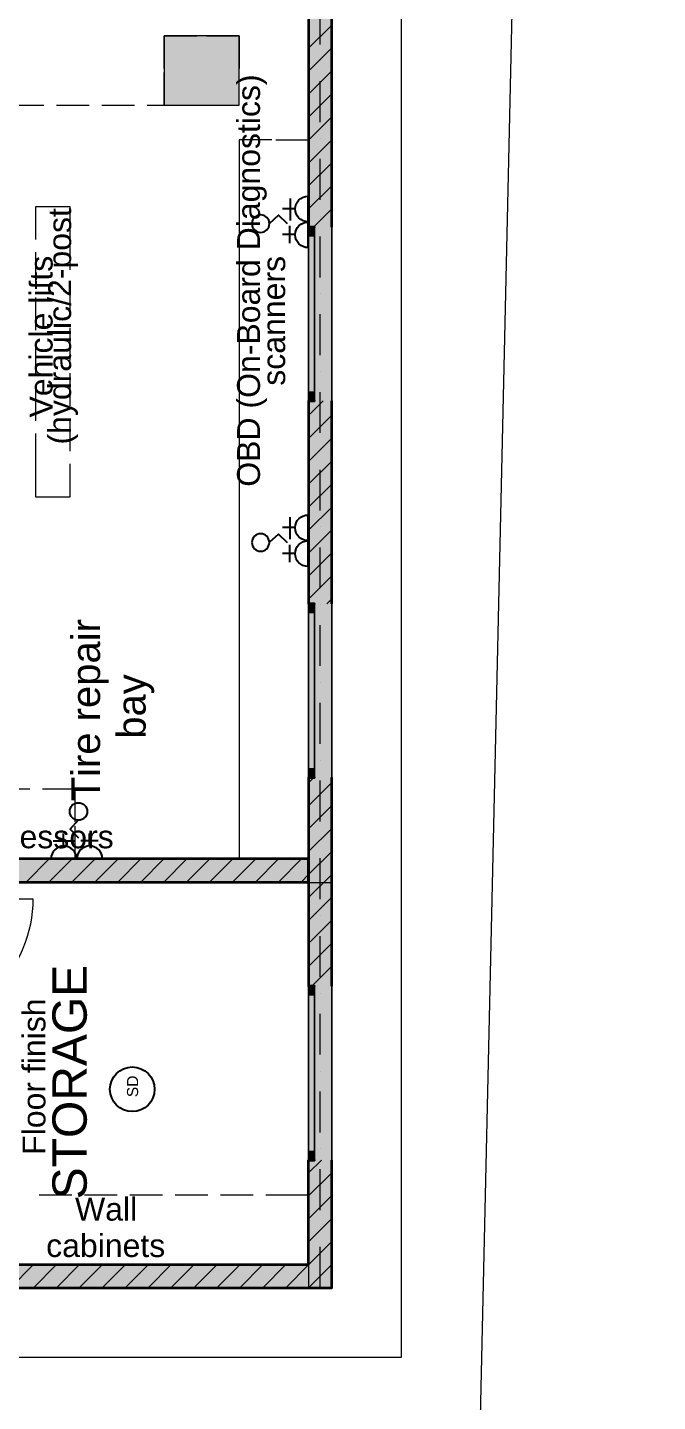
# Model space of a CAD drawing. Header units: millimetres. Extents: x -434067 to 834715, y -524312 to 693139.
# Drawn here: x 238457 to 243894, y 238691 to 250542 of the extents above; entities that cross this region are included whole.
import ezdxf

# ---------------------------------------------------------------- set-up
doc = ezdxf.new("R2010")
doc.units = ezdxf.units.MM
doc.layers.get('0').update_dxf_attribs({"color": 120})
doc.layers.add('Labels', color=7, linetype='Continuous')
doc.layers.add('PDF_2D Drafting - General', color=7, linetype='Continuous')
doc.layers.add('PDF_Geometry', color=7, linetype='Continuous', true_color=0xff6600)
doc.layers.add('PDF_Structural - Bearing', color=7, linetype='Continuous', true_color=0xffffff)
doc.styles.add('PDF Arial-BoldMT', font='arial.ttf')
doc.styles.add('PDF ArialMT', font='arial.ttf')
doc.styles.get("Standard").update_dxf_attribs({"font": 'arial.ttf'})

# ---------------------------------------------------------------- blocks, each defined once
blk = doc.blocks.new('FF')
at = {"layer": 'PDF_Geometry', "color": 1, "lineweight": 25}
for points in [[(51, 478), (-155, 690), (46, 907)], [(-547, 420), (-33, 420)], [(-303, 293), (-303, 594)], [(94, 430), (501, 430)], [(300, 293), (300, 594)], [(596, -4), (-600, -4)]]:
    blk.add_lwpolyline(points, dxfattribs=at)
blk.add_circle((43, 1105), 204, dxfattribs=at)
for centre in [(-299, 0), (304, 0)]:
    blk.add_arc(centre, 299, 0, 180, dxfattribs=at)
blk = doc.blocks.new('SD')
blk.add_circle((-7.6, 4.5), 100)
at = {"insert": (-43, 28.4), "char_height": 50, "attachment_point": 1}
blk.add_mtext_dynamic_manual_height_columns('SD', width=168.258, gutter_width=12.5, heights=[2.5], dxfattribs=at)

msp = doc.modelspace()

# ---------------------------------------------------------------- hatches: boundary and pattern name
at = {"layer": 'PDF_Structural - Bearing', "transparency": 33554559}
for color, points in [(7, [(240883, 248821), (240883, 250821), (240933, 250821), (241083, 250821), (241083, 248821), (240933, 248821)]), (256, [(240883, 247322), (240883, 248821), (240933, 248821), (241083, 248821), (241083, 247322), (240933, 247322)]), (256, [(240883, 247322), (240883, 248821), (240933, 248821), (241083, 248821), (241083, 247322), (240933, 247322)]), (7, [(240883, 245572), (240883, 247322), (240933, 247322), (241083, 247322), (241083, 245572), (240933, 245572)]), (256, [(240883, 244072), (240883, 245572), (240933, 245572), (241083, 245572), (241083, 244072), (240933, 244072)]), (256, [(240883, 244072), (240883, 245572), (240933, 245572), (241083, 245572), (241083, 244072), (240933, 244072)]), (7, [(240883, 242273), (240883, 244072), (240933, 244072), (241083, 244072), (241083, 242273), (240933, 242273)]), (256, [(240883, 240773), (240883, 242273), (240933, 242273), (241083, 242273), (241083, 240773), (240933, 240773)]), (256, [(240883, 240773), (240883, 242273), (240933, 242273), (241083, 242273), (241083, 240773), (240933, 240773)]), (7, [(240883, 239873), (240883, 240773), (240933, 240773), (241083, 240773), (241083, 239673)])]:
    msp.add_hatch(color=color, dxfattribs=at).paths.add_polyline_path(points)

# ---------------------------------------------------------------- linework, layer by layer
at = {"layer": 'PDF_2D Drafting - General', "color": 8, "lineweight": 15, "true_color": 0x7f7f7f}
for points in [[(142093, 226003), (142712, 308394), (243894, 306536), (242082, 226003)], [(239635, 250189), (239635, 250471), (239918, 250471)], [(240001, 250471), (240283, 250471), (240283, 250189)], [(239635, 249871), (239635, 250154)], [(239881, 249871), (240001, 249871), (240283, 249871), (240283, 250154)], [(238317, 249871), (238599, 249871)], [(238708, 249871), (238990, 249871)], [(239099, 249871), (239381, 249871)], [(239490, 249871), (239772, 249871)], [(240565, 249572), (240283, 249572), (240283, 243372)], [(240601, 249572), (240883, 249572)], [(238825, 248451), (238825, 248713), (238825, 248995), (238525, 248995), (238525, 248713)], [(238525, 248604), (238525, 248322)], [(238825, 248060), (238825, 248342)], [(238525, 248213), (238525, 247931)], [(238825, 247669), (238825, 247951)], [(238525, 247822), (238525, 247539)], [(238825, 247278), (238825, 247560)], [(238525, 247430), (238525, 247148)], [(238825, 246887), (238825, 247169)], [(238525, 247039), (238525, 246778), (238525, 246495), (238825, 246495), (238825, 246778)], [(238476, 243972), (238194, 243972)], [(238868, 243690), (238868, 243972), (238585, 243972)], [(238868, 243372), (238868, 243655)], [(238485, 243168), (238768, 243168)], [(238557, 243168), (238839, 243168)], [(238876, 243168), (239159, 243168)], [(238948, 243168), (239230, 243168)], [(239268, 243168), (239550, 243168)], [(239340, 243168), (239622, 243168)], [(239659, 243168), (239941, 243168)], [(239731, 243168), (240013, 243168)], [(240050, 243168), (240332, 243168)], [(240122, 243168), (240404, 243168)], [(240430, 243168), (240712, 243168)], [(240441, 243168), (240723, 243168)], [(240801, 243168), (241083, 243168)], [(238557, 240473), (238839, 240473)], [(238948, 240473), (239230, 240473)], [(239340, 240473), (239622, 240473)], [(239731, 240473), (240013, 240473)], [(240122, 240473), (240404, 240473)], [(240513, 240473), (240601, 240473), (240883, 240473)]]:
    msp.add_lwpolyline(points, dxfattribs=at)
msp.add_lwpolyline([(239635, 249871), (240283, 249871), (240283, 250471), (239635, 250471)], close=True, dxfattribs=at)
at = {"layer": 'PDF_2D Drafting - General', "lineweight": 0, "transparency": 33554559}
msp.add_solid([(239635, 250471), (240283, 250471), (239635, 249871), (240283, 249871)], dxfattribs=at)
at = {"layer": 'PDF_Structural - Bearing', "color": 123, "lineweight": 18, "true_color": 0x71cebe}
msp.add_lwpolyline([(227685, 254171), (227685, 245572), (228984, 245572), (228984, 239073), (241683, 239073), (241683, 260670), (228984, 260670), (228984, 254171)], close=True, dxfattribs=at)
at = {"layer": 'PDF_Structural - Bearing', "color": 7, "lineweight": 35}
for points in [[(240883, 250821), (240933, 250821), (240883, 250821), (240883, 248821), (240933, 248821), (240883, 248821)], [(241083, 248821), (241083, 250821)], [(240883, 247322), (240933, 247322), (240883, 247322), (240883, 245572), (240933, 245572), (240883, 245572)], [(241083, 245572), (241083, 247322)], [(240883, 244072), (240933, 244072), (240883, 244072), (240883, 242273), (240933, 242273), (240883, 242273)], [(241083, 242273), (241083, 244072)], [(237384, 241868), (237269, 241868), (237384, 241868), (237384, 241831), (237384, 241868), (237384, 239873), (240883, 239873), (240883, 240773), (240933, 240773), (240883, 240773)], [(230884, 239973), (230834, 239973), (230884, 239973), (230884, 239673), (241083, 239673), (241083, 240773)]]:
    msp.add_lwpolyline(points, dxfattribs=at)
at = {"layer": 'PDF_Structural - Bearing', "color": 123, "lineweight": 20, "true_color": 0x71cebe}
for points in [[(240983, 250396), (240983, 250749)], [(240983, 250255), (240983, 250255)], [(240983, 249726), (240983, 250079)], [(240983, 249585), (240983, 249585)], [(240983, 249056), (240983, 249408)], [(240983, 248915), (240983, 248915)], [(240983, 248386), (240983, 248738)], [(240983, 248244), (240983, 248244)], [(240983, 247715), (240983, 248068)], [(240983, 247574), (240983, 247574)], [(240983, 247045), (240983, 247398)], [(240983, 246904), (240983, 246904)], [(240983, 246375), (240983, 246728)], [(240983, 246234), (240983, 246234)], [(240983, 245705), (240983, 246058)], [(240983, 245564), (240983, 245564)], [(240983, 245035), (240983, 245387)], [(240983, 244893), (240983, 244893)], [(240983, 244364), (240983, 244717)], [(240983, 244223), (240983, 244223)], [(240983, 243694), (240983, 244047)], [(240983, 243553), (240983, 243553)], [(240983, 243024), (240983, 243377)], [(240983, 242883), (240983, 242883)], [(240983, 242354), (240983, 242706)], [(240983, 242213), (240983, 242213)], [(240983, 241683), (240983, 242036)], [(240983, 241542), (240983, 241542)], [(240983, 241013), (240983, 241366)], [(240983, 240872), (240983, 240872)], [(240983, 240343), (240983, 240696)], [(240983, 240202), (240983, 240202)], [(240983, 239673), (240983, 240026)]]:
    msp.add_lwpolyline(points, dxfattribs=at)
at = {"layer": 'PDF_Structural - Bearing', "lineweight": 0}
for points in [[(241083, 250563), (240883, 250363)], [(241083, 250365), (240883, 250165)], [(241083, 250167), (240883, 249967)], [(241083, 249969), (240883, 249769)], [(241083, 249771), (240883, 249571)], [(241083, 249573), (240883, 249373)], [(241083, 249375), (240883, 249175)], [(241083, 249177), (240883, 248977)], [(241083, 248979), (240925, 248821)], [(241009, 247322), (240883, 247196)], [(241083, 247198), (240883, 246998)], [(241083, 247000), (240883, 246800)], [(241083, 246802), (240883, 246602)], [(241083, 246604), (240883, 246404)], [(241083, 246406), (240883, 246206)], [(241083, 246208), (240883, 246008)], [(241083, 246010), (240883, 245810)], [(241083, 245812), (240883, 245612)], [(241083, 245614), (241041, 245572)], [(240927, 244072), (240883, 244028)], [(241083, 244030), (240883, 243830)], [(241083, 243832), (240883, 243632)], [(241083, 243634), (240883, 243434)], [(241083, 243436), (240883, 243236), (240820, 243172)], [(238644, 243372), (238444, 243172)], [(238842, 243372), (238642, 243172)], [(239040, 243372), (238840, 243172)], [(239238, 243372), (239038, 243172)], [(239436, 243372), (239236, 243172)], [(239634, 243372), (239434, 243172)], [(239832, 243372), (239632, 243172)], [(240030, 243372), (239830, 243172)], [(240228, 243372), (240028, 243172)], [(240426, 243372), (240226, 243172)], [(240623, 243372), (240424, 243172)], [(240822, 243372), (240622, 243172)], [(241083, 243238), (240883, 243038)], [(241083, 243040), (240883, 242840)], [(241083, 242842), (240883, 242642)], [(241083, 242644), (240883, 242444)], [(241083, 242446), (240910, 242273)], [(240994, 240773), (240883, 240663)], [(241083, 240665), (240883, 240465)], [(241083, 240467), (240883, 240267)], [(241083, 240269), (240883, 240069)], [(241083, 240071), (240884, 239872), (240685, 239673)], [(238510, 239873), (238310, 239673)], [(238708, 239873), (238508, 239673)], [(238906, 239873), (238706, 239673)], [(239104, 239873), (238904, 239673)], [(239302, 239873), (239102, 239673)], [(239500, 239873), (239300, 239673)], [(239698, 239873), (239498, 239673)], [(239895, 239873), (239695, 239673)], [(240093, 239873), (239893, 239673)], [(240291, 239873), (240091, 239673)], [(240489, 239873), (240289, 239673)], [(240687, 239873), (240487, 239673)], [(241083, 239873), (240983, 239773)], [(240983, 239773), (240883, 239673)], [(241083, 239675), (241082, 239674), (241081, 239673)]]:
    msp.add_lwpolyline(points, dxfattribs=at)
at = {"layer": 'PDF_Structural - Bearing', "color": 132, "lineweight": 18, "true_color": 0x00bfbf}
for points in [[(240883, 250235), (240883, 250517)], [(241083, 250235), (241083, 250517)], [(240883, 249844), (240883, 250126)], [(241083, 249844), (241083, 250126)], [(240883, 249452), (240883, 249735)], [(241083, 249452), (241083, 249735)], [(240883, 249061), (240883, 249343)], [(241083, 249061), (241083, 249343)], [(240883, 248670), (240883, 248952)], [(241083, 248670), (241083, 248952)], [(240883, 248279), (240883, 248561)], [(241083, 248279), (241083, 248561)], [(240883, 247888), (240883, 248170)], [(241083, 247888), (241083, 248170)], [(240883, 247497), (240883, 247779)], [(241083, 247497), (241083, 247779)], [(240883, 247105), (240883, 247388)], [(241083, 247105), (241083, 247388)], [(240883, 246714), (240883, 246996)], [(241083, 246714), (241083, 246996)], [(240883, 246323), (240883, 246605)], [(241083, 246323), (241083, 246605)], [(240883, 245932), (240883, 246214)], [(241083, 245932), (241083, 246214)], [(240883, 245541), (240883, 245823)], [(241083, 245541), (241083, 245823)], [(240883, 245149), (240883, 245432)], [(241083, 245149), (241083, 245432)], [(240883, 244758), (240883, 245040)], [(241083, 244758), (241083, 245040)], [(240883, 244367), (240883, 244649)], [(241083, 244367), (241083, 244649)], [(240883, 243976), (240883, 244258)], [(241083, 243976), (241083, 244258)], [(240883, 243585), (240883, 243867)], [(241083, 243585), (241083, 243867)], [(240883, 243194), (240883, 243476)], [(241083, 243194), (241083, 243476)], [(240883, 242802), (240883, 243085)], [(241083, 242802), (241083, 243085)], [(240883, 242411), (240883, 242693)], [(241083, 242411), (241083, 242693)], [(240883, 242020), (240883, 242302)], [(241083, 242020), (241083, 242302)], [(240883, 241629), (240883, 241911)], [(241083, 241629), (241083, 241911)], [(240883, 241238), (240883, 241520)], [(241083, 241238), (241083, 241520)], [(240883, 240846), (240883, 241129)], [(241083, 240846), (241083, 241129)], [(240883, 240455), (240883, 240737)], [(241083, 240455), (241083, 240737)], [(240883, 240064), (240883, 240346)], [(241083, 240064), (241083, 240346)], [(240883, 239955), (240883, 239673), (241083, 239673), (241083, 239955)]]:
    msp.add_lwpolyline(points, dxfattribs=at)
at = {"layer": 'PDF_Structural - Bearing', "color": 30, "lineweight": 18, "true_color": 0xff6600}
for points in [[(240883, 247322), (240883, 248821)], [(240883, 247397), (240883, 248746)], [(240933, 248746), (240933, 247397)], [(241083, 247322), (241083, 248821)], [(240883, 244072), (240883, 245572)], [(241083, 244072), (241083, 245572)], [(240883, 244147), (240883, 245497)], [(240933, 245497), (240933, 244147)], [(240883, 240773), (240883, 242273)], [(241083, 240773), (241083, 242273)], [(240883, 240848), (240883, 242198)], [(240933, 242198), (240933, 240848)]]:
    msp.add_lwpolyline(points, close=True, dxfattribs=at)
at = {"layer": 'PDF_Structural - Bearing', "color": 30, "lineweight": 20, "true_color": 0xff6600}
for points in [[(240933, 248821), (240933, 248746), (240883, 248746), (240883, 248821), (240883, 248746), (240933, 248746)], [(240883, 247322), (240883, 247397), (240933, 247397), (240933, 247322), (240933, 247397), (240883, 247397)], [(240933, 245572), (240933, 245497), (240883, 245497), (240883, 245572), (240883, 245497), (240933, 245497)], [(240883, 244072), (240883, 244147), (240933, 244147), (240933, 244072), (240933, 244147), (240883, 244147)], [(240933, 242273), (240933, 242198), (240883, 242198), (240883, 242273), (240883, 242198), (240933, 242198)], [(240883, 240773), (240883, 240848), (240933, 240848), (240933, 240773), (240933, 240848), (240883, 240848)]]:
    msp.add_lwpolyline(points, close=True, dxfattribs=at)
at = {"layer": 'PDF_Structural - Bearing', "color": 7, "lineweight": 35}
msp.add_lwpolyline([(237184, 243068), (237269, 243068), (237384, 243068), (237384, 243172), (240883, 243172), (240883, 243372), (237184, 243372)], close=True, dxfattribs=at)
at = {"layer": 'PDF_Structural - Bearing', "color": 30, "lineweight": 18, "true_color": 0xff6600}
msp.add_lwpolyline([(237384, 243028), (238503, 243028, -0.41425), (237384, 241908)], format="xyb", dxfattribs=at)
at = {"layer": 'PDF_Structural - Bearing', "lineweight": 0, "transparency": 33554559}
for points in [[(240883, 248821), (240883, 248746), (240933, 248821), (240933, 248746)], [(240883, 248821), (240883, 248746), (240933, 248821), (240933, 248746)], [(240883, 248746), (240883, 247397), (240933, 248746), (240933, 247397)], [(240883, 248746), (240883, 247397), (240933, 248746), (240933, 247397)], [(240933, 247322), (240933, 247397), (240883, 247322), (240883, 247397)], [(240933, 247322), (240933, 247397), (240883, 247322), (240883, 247397)], [(240883, 245572), (240883, 245497), (240933, 245572), (240933, 245497)], [(240883, 245572), (240883, 245497), (240933, 245572), (240933, 245497)], [(240883, 245497), (240883, 244147), (240933, 245497), (240933, 244147)], [(240883, 245497), (240883, 244147), (240933, 245497), (240933, 244147)], [(240933, 244072), (240933, 244147), (240883, 244072), (240883, 244147)], [(240933, 244072), (240933, 244147), (240883, 244072), (240883, 244147)], [(240883, 242273), (240883, 242198), (240933, 242273), (240933, 242198)], [(240883, 242273), (240883, 242198), (240933, 242273), (240933, 242198)], [(240883, 242198), (240883, 240848), (240933, 242198), (240933, 240848)], [(240883, 242198), (240883, 240848), (240933, 242198), (240933, 240848)], [(240933, 240773), (240933, 240848), (240883, 240773), (240883, 240848)], [(240933, 240773), (240933, 240848), (240883, 240773), (240883, 240848)]]:
    msp.add_solid(points, dxfattribs=at)
at = {"layer": 'PDF_Structural - Bearing', "color": 7, "lineweight": 0, "transparency": 33554559}
for points in [[(240883, 243372), (240883, 243172), (237184, 243372), (237384, 243172)], [(240883, 239873), (241083, 239673), (230884, 239873), (230884, 239673)]]:
    msp.add_solid(points, dxfattribs=at)

# ---------------------------------------------------------------- block references
at = {"xscale": -0.3696958073639959, "yscale": 0.3696958073639959, "zscale": 0.3696958073639959, "rotation": 90}
for p in [(240878, 248866), (240877, 246116)]:
    msp.add_blockref('FF', p, dxfattribs=at)
at = {"xscale": 0.3696958073639959, "yscale": 0.3696958073639959, "zscale": 0.3696958073639959}
msp.add_blockref('FF', (238881, 243372), dxfattribs=at)
at = {"color": 4, "xscale": 1.926189996179171, "yscale": 1.926189996179171, "zscale": 1.926189996179171, "rotation": 90}
msp.add_blockref('SD', (239370, 241399), dxfattribs=at)

# ---------------------------------------------------------------- texts
at = {"layer": 'Labels', "color": 7, "attachment_point": 4, "rotation": 90}
for s, insert, char_height, style in [('OBD (On-Board Diagnostics)', (240394, 246581), 197.46, 'PDF ArialMT'), ('(hydraulic/2-post', (238764, 246945), 197.46, 'PDF ArialMT'), ('Vehicle lifts', (238576, 247178), 197.46, 'PDF ArialMT'), ('scanners', (240583, 247452), 197.5, 'PDF ArialMT'), ('Tire repair', (238997, 243868), 246.83, 'PDF Arial-BoldMT'), ('bay', (239390, 244408), 246.8, 'PDF Arial-BoldMT'), ('STORAGE', (238822, 240435), 296.2, 'PDF Arial-BoldMT'), ('Floor finish', (238514, 240819), 197.46, 'PDF ArialMT')]:
    msp.add_mtext(s, dxfattribs=dict(at, insert=insert, char_height=char_height, style=style))
at = {"layer": 'Labels', "color": 7, "attachment_point": 4, "style": 'PDF ArialMT'}
for s, insert, char_height in [('compressors', (237622, 243532), 197.46), ('Wall', (238867, 240349), 197.5), ('cabinets', (238618, 240035), 197.5)]:
    msp.add_mtext(s, dxfattribs=dict(at, insert=insert, char_height=char_height))

doc.saveas('drawing.dxf')
